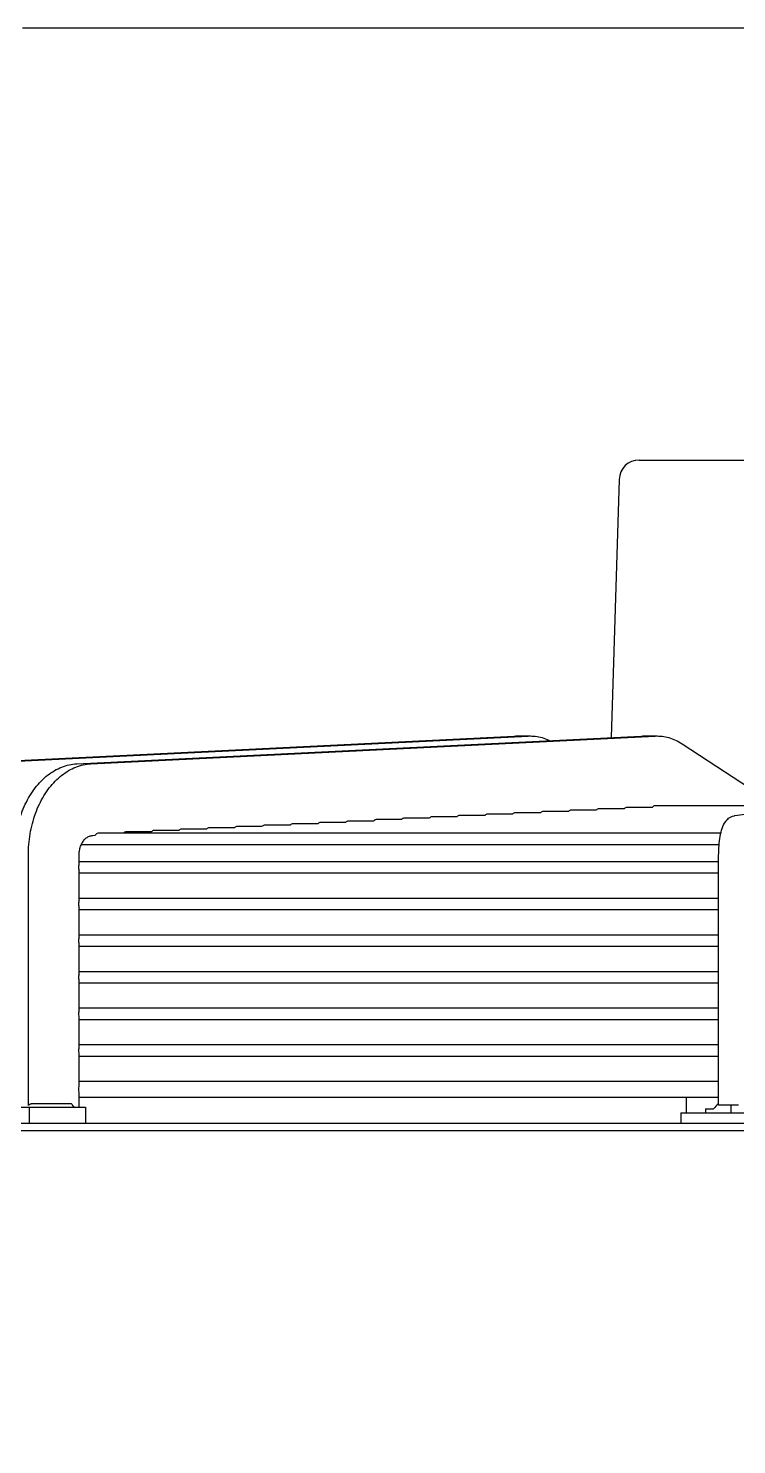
# Model space of a CAD drawing. Header units: millimetres. Extents: x 17700 to 32328, y 19251 to 29476.
# Drawn here: x 17982.74 to 17989.74, y 19600.84 to 19614.85 of the extents above; entities that cross this region are included whole.
import ezdxf

# ---------------------------------------------------------------- set-up
doc = ezdxf.new("R2010")
doc.units = ezdxf.units.MM
doc.header["$LTSCALE"] = 5
doc.layers.add('UNIT', color=6, linetype='Continuous')
doc.styles.add('SUBMITTAL', font='romans.shx', dxfattribs={"width": 0.75})
doc.dimstyles.new('SUBMITTAL', dxfattribs={"dimtxt": 0.09375, "dimasz": 0.09375, "dimexe": 0.03125, "dimexo": 0.0625, "dimgap": 0.0625, "dimtad": 0, "dimdec": 4, "dimzin": 4, "dimdsep": 46, "dimlunit": 4, "dimtxsty": 'SUBMITTAL', "dimcen": 0.09375, "dimclre": 6, "dimadec": 0, "dimazin": 0, "dimtfac": 1, "dimtdec": 0, "dimtofl": 0, "dimtmove": 0, "dimatfit": 3, "dimfxl": 0, "dimfrac": 2, "dimtolj": 1, "dimtzin": 4, "dimarcsym": 0})

msp = doc.modelspace()

# ---------------------------------------------------------------- linework, layer by layer
at = {"layer": 'UNIT'}
for p, q in [((17988.7756, 19610.5774), (17998.8549, 19610.5774)), ((17988.5788, 19610.3866), (17988.5009, 19607.8341)), ((17981.967, 19607.5739), (17987.5418, 19607.8485)), ((17982.1062, 19607.5739), (17987.681, 19607.8485)), ((17983.2198, 19607.5739), (17988.7946, 19607.8485)), ((17983.359, 19607.5739), (17988.9338, 19607.8485)), ((17987.5622, 19607.8489), (17987.7014, 19607.8489)), ((17988.8149, 19607.8489), (17988.9541, 19607.8489)), ((17989.2003, 19607.7721), (17990.1372, 19607.1581)), ((17989.7205, 19607.0615), (17991.7559, 19607.3361)), ((17988.6293, 19607.1299), (17988.3793, 19607.1299)), ((17988.9043, 19607.1434), (17988.6551, 19607.1434)), ((17990.4367, 19607.1581), (17988.931, 19607.1581)), ((17985.877, 19606.9949), (17985.6278, 19606.9949)), ((17986.1518, 19607.0084), (17985.9026, 19607.0084)), ((17986.4267, 19607.0219), (17986.1775, 19607.0219)), ((17986.7017, 19607.0354), (17986.4524, 19607.0354)), ((17986.9768, 19607.0489), (17986.7274, 19607.0489)), ((17987.2519, 19607.0624), (17987.0024, 19607.0624)), ((17987.5272, 19607.0759), (17987.2776, 19607.0759)), ((17987.8025, 19607.0894), (17987.5528, 19607.0894)), ((17988.078, 19607.1029), (17987.8282, 19607.1029)), ((17988.3536, 19607.1164), (17988.1037, 19607.1164)), ((17983.3764, 19606.8657), (17983.4008, 19606.8669)), ((17989.5832, 19606.8869), (17983.4309, 19606.8869)), ((17983.9543, 19606.9004), (17983.7054, 19606.9004)), ((17984.2289, 19606.9139), (17983.9799, 19606.9139)), ((17984.5035, 19606.9274), (17984.2545, 19606.9274)), ((17984.7781, 19606.9409), (17984.5291, 19606.9409)), ((17985.0527, 19606.9544), (17984.8037, 19606.9544)), ((17985.3274, 19606.9679), (17985.0784, 19606.9679)), ((17985.6022, 19606.9814), (17985.3531, 19606.9814)), ((17983.2647, 19606.7767), (17989.5663, 19606.7767)), ((17982.7408, 19604.1961), (17982.7408, 19606.6689)), ((17983.2419, 19606.5797), (17983.2419, 19606.6689)), ((17989.5615, 19606.605), (17983.2419, 19606.605)), ((17989.5615, 19604.1995), (17989.5615, 19606.6689)), ((17983.2419, 19606.2175), (17983.2419, 19606.5201)), ((17983.2419, 19606.4948), (17989.5615, 19606.4948)), ((17989.5615, 19606.2428), (17983.2419, 19606.2428)), ((17983.2419, 19605.8553), (17983.2419, 19606.1579)), ((17983.2419, 19606.1326), (17989.5615, 19606.1326)), ((17989.5615, 19605.8806), (17983.2419, 19605.8806)), ((17983.2419, 19605.4931), (17983.2419, 19605.7957)), ((17983.2419, 19605.7704), (17989.5615, 19605.7704)), ((17989.5615, 19605.5184), (17983.2419, 19605.5184)), ((17983.2419, 19605.1309), (17983.2419, 19605.4334)), ((17983.2419, 19605.4081), (17989.5615, 19605.4081)), ((17989.5615, 19605.1562), (17983.2419, 19605.1562)), ((17983.2419, 19604.7687), (17983.2419, 19605.0712)), ((17983.2419, 19605.0459), (17989.5615, 19605.0459)), ((17989.5615, 19604.794), (17983.2419, 19604.794)), ((17983.2419, 19604.3906), (17983.2419, 19604.709)), ((17983.2419, 19604.6837), (17989.5615, 19604.6837)), ((17989.5615, 19604.4318), (17983.2419, 19604.4318)), ((17983.1669, 19604.2126), (17982.7826, 19604.2126)), ((17983.2419, 19604.1798), (17983.2419, 19604.3194)), ((17983.2419, 19604.2782), (17989.5615, 19604.2782)), ((17989.2449, 19604.1227), (17989.2449, 19604.2782)), ((17989.7583, 19604.1995), (17989.5615, 19604.1995)), ((17989.6843, 19604.1227), (17989.6843, 19604.1995)), ((17981.079, 19604.1798), (17983.3061, 19604.1798)), ((17982.7493, 19604.1798), (17982.7493, 19604.0223)), ((17983.3061, 19604.1798), (17983.3061, 19604.0223)), ((17989.1893, 19604.1227), (17998.4413, 19604.1227)), ((17989.1893, 19604.1227), (17989.1893, 19604.0223)), ((17989.4329, 19604.1621), (17989.5117, 19604.1621)), ((17989.4329, 19604.1621), (17989.4329, 19604.1227)), ((17976.9452, 19604.0223), (18010.6853, 19604.0223)), ((18010.6853, 19603.9436), (17976.9452, 19603.9436))]:
    msp.add_line(p, q, dxfattribs=at)
for centre, radius, start, end in [((17988.7756, 19610.3806), 0.1969, 90, 178.25151), ((17989.6987, 19604.027), 0.2307, 126.49726, 144.15266)]:
    msp.add_arc(centre, radius, start, end, dxfattribs=at)
for centre, major_axis, ratio, start_param, end_param in [((17988.3793, 19607.0747), (0, -0.0551), 0.7116416, 3.1415269, 3.8564308), ((17988.6551, 19607.0882), (0, -0.0551), 0.712077, 3.141517, 3.8564199), ((17988.931, 19607.103), (0, -0.0551), 0.71258, 3.1415074, 3.8909101), ((17985.6278, 19606.9398), (0, -0.0551), 0.7092719, 3.1415715, 3.8564792), ((17985.9026, 19606.9533), (0, -0.0551), 0.7094121, 3.1415694, 3.8564769), ((17986.1775, 19606.9668), (0, -0.0551), 0.7095663, 3.1415669, 3.8564743), ((17986.4524, 19606.9803), (0, -0.0551), 0.7097366, 3.1415642, 3.8564713), ((17986.7274, 19606.9938), (0, -0.0551), 0.7099252, 3.141561, 3.8564678), ((17987.0024, 19607.0073), (0, -0.0551), 0.7101349, 3.1415573, 3.8564638), ((17987.2776, 19607.0208), (0, -0.0551), 0.710369, 3.141553, 3.8564592), ((17987.5528, 19607.0343), (0, -0.0551), 0.7106314, 3.1415481, 3.8564538), ((17987.8282, 19607.0477), (0, -0.0551), 0.7109269, 3.1415422, 3.8564474), ((17988.1037, 19607.0612), (0, -0.0551), 0.7112612, 3.1415352, 3.8564398), ((17983.4309, 19606.8318), (0, -0.0551), 0.7084995, 3.1415818, 4.0233013), ((17983.7054, 19606.8453), (0, -0.0551), 0.708571, 3.141581, 3.8564896), ((17983.9799, 19606.8588), (0, -0.0551), 0.7086482, 3.14158, 3.8564885), ((17984.2545, 19606.8723), (0, -0.0551), 0.7087318, 3.141579, 3.8564874), ((17984.5291, 19606.8858), (0, -0.0551), 0.7088222, 3.1415778, 3.8564861), ((17984.8037, 19606.8993), (0, -0.0551), 0.7089205, 3.1415765, 3.8564847), ((17985.0784, 19606.9128), (0, -0.0551), 0.7090275, 3.141575, 3.8564831), ((17985.3531, 19606.9263), (0, -0.0551), 0.7091442, 3.1415734, 3.8564813), ((17984.163, 19605.5884), (0, -1.969), 0.7071068, 5.4860047, 5.5095695)]:
    msp.add_ellipse(centre, major_axis=major_axis, ratio=ratio, start_param=start_param, end_param=end_param, dxfattribs=at)
for points in [[(17987.5439, 19607.8485), (17987.55, 19607.8488), (17987.5561, 19607.8489), (17987.5622, 19607.8489)], [(17988.7966, 19607.8485), (17988.8027, 19607.8488), (17988.8088, 19607.8489), (17988.8149, 19607.8489)]]:
    msp.add_open_spline(points, degree=3, dxfattribs=at)
for points, knots in [([(17987.681, 19607.8484), (17987.7039, 19607.8496), (17987.7269, 19607.8488), (17987.7498, 19607.8461), (17987.7726, 19607.8435), (17987.7952, 19607.8389), (17987.8176, 19607.8325), (17987.84, 19607.8261), (17987.8621, 19607.8178), (17987.8839, 19607.8077), (17987.8865, 19607.8065), (17987.889, 19607.8053), (17987.8916, 19607.8041)], [0, 0, 0, 0, 0.25037629, 0.25037629, 0.25037629, 0.50056405, 0.50056405, 0.50056405, 0.75075182, 0.75075182, 0.75075182, 0.78029111, 0.78029111, 0.78029111, 0.78029111]), ([(17988.9338, 19607.8484), (17988.9566, 19607.8496), (17988.9797, 19607.8488), (17989.0025, 19607.8461), (17989.0253, 19607.8435), (17989.048, 19607.8389), (17989.0704, 19607.8325), (17989.0928, 19607.8261), (17989.1149, 19607.8178), (17989.1366, 19607.8077), (17989.1583, 19607.7976), (17989.1796, 19607.7858), (17989.2003, 19607.7722)], [0, 0, 0, 0, 0.2503763, 0.2503763, 0.2503763, 0.5005641, 0.5005641, 0.5005641, 0.7507518, 0.7507518, 0.7507518, 1, 1, 1, 1]), ([(17982.6016, 19606.6689), (17982.6016, 19606.7044), (17982.6031, 19606.7403), (17982.6061, 19606.7757), (17982.6091, 19606.8112), (17982.6135, 19606.8461), (17982.6194, 19606.8808), (17982.6253, 19606.9154), (17982.6327, 19606.9498), (17982.6415, 19606.9833), (17982.6502, 19607.0167), (17982.6603, 19607.0493), (17982.6718, 19607.081), (17982.6833, 19607.1128), (17982.6962, 19607.1438), (17982.7102, 19607.1734), (17982.7243, 19607.203), (17982.7395, 19607.2313), (17982.7559, 19607.2583), (17982.7723, 19607.2854), (17982.79, 19607.3112), (17982.8085, 19607.3354), (17982.8271, 19607.3595), (17982.8466, 19607.382), (17982.867, 19607.4029), (17982.8875, 19607.4237), (17982.9089, 19607.443), (17982.9309, 19607.4603), (17982.953, 19607.4777), (17982.9756, 19607.4931), (17982.999, 19607.5066), (17983.0223, 19607.5201), (17983.0463, 19607.5318), (17983.0706, 19607.5413), (17983.0949, 19607.5509), (17983.1194, 19607.5583), (17983.1444, 19607.5638), (17983.1693, 19607.5692), (17983.1946, 19607.5726), (17983.2198, 19607.5738)], [0, 0, 0, 0, 0.076921, 0.076921, 0.076921, 0.1538421, 0.1538421, 0.1538421, 0.2307631, 0.2307631, 0.2307631, 0.3076842, 0.3076842, 0.3076842, 0.3846052, 0.3846052, 0.3846052, 0.4615263, 0.4615263, 0.4615263, 0.5384473, 0.5384473, 0.5384473, 0.6153684, 0.6153684, 0.6153684, 0.6922894, 0.6922894, 0.6922894, 0.7692105, 0.7692105, 0.7692105, 0.8461315, 0.8461315, 0.8461315, 0.9230526, 0.9230526, 0.9230526, 1, 1, 1, 1]), ([(17982.7408, 19606.6689), (17982.7408, 19606.7044), (17982.7423, 19606.7403), (17982.7453, 19606.7757), (17982.7482, 19606.8112), (17982.7527, 19606.8461), (17982.7586, 19606.8808), (17982.7645, 19606.9154), (17982.7719, 19606.9498), (17982.7807, 19606.9833), (17982.7894, 19607.0167), (17982.7995, 19607.0493), (17982.811, 19607.081), (17982.8225, 19607.1128), (17982.8354, 19607.1438), (17982.8494, 19607.1734), (17982.8635, 19607.203), (17982.8787, 19607.2313), (17982.8951, 19607.2583), (17982.9115, 19607.2854), (17982.9292, 19607.3112), (17982.9477, 19607.3354), (17982.9663, 19607.3595), (17982.9858, 19607.382), (17983.0062, 19607.4029), (17983.0267, 19607.4237), (17983.0481, 19607.443), (17983.0701, 19607.4603), (17983.0922, 19607.4777), (17983.1148, 19607.4931), (17983.1381, 19607.5066), (17983.1615, 19607.5201), (17983.1855, 19607.5318), (17983.2098, 19607.5413), (17983.2341, 19607.5509), (17983.2586, 19607.5583), (17983.2836, 19607.5638), (17983.3085, 19607.5692), (17983.3338, 19607.5726), (17983.359, 19607.5738)], [0, 0, 0, 0, 0.076921, 0.076921, 0.076921, 0.1538421, 0.1538421, 0.1538421, 0.2307631, 0.2307631, 0.2307631, 0.3076842, 0.3076842, 0.3076842, 0.3846052, 0.3846052, 0.3846052, 0.4615263, 0.4615263, 0.4615263, 0.5384473, 0.5384473, 0.5384473, 0.6153684, 0.6153684, 0.6153684, 0.6922894, 0.6922894, 0.6922894, 0.7692105, 0.7692105, 0.7692105, 0.8461315, 0.8461315, 0.8461315, 0.9230526, 0.9230526, 0.9230526, 1, 1, 1, 1]), ([(17989.5615, 19606.6689), (17989.5615, 19606.7017), (17989.5628, 19606.7345), (17989.568, 19606.7979), (17989.5719, 19606.8283), (17989.5822, 19606.8852), (17989.5887, 19606.9115), (17989.6053, 19606.9601), (17989.6148, 19606.9825), (17989.6386, 19607.0152), (17989.6477, 19607.0257), (17989.6737, 19607.0462), (17989.6919, 19607.0562), (17989.7161, 19607.0608), (17989.7183, 19607.0612), (17989.7205, 19607.0615)], [1.5707963, 1.5707963, 1.5707963, 1.5707963, 1.8779743, 1.8779743, 2.1851522, 2.1851522, 2.4923302, 2.4923302, 2.7995081, 2.7995081, 2.9409737, 2.9409737, 3.0918576, 3.0918576, 3.1066861, 3.1066861, 3.1066861, 3.1066861]), ([(17983.2419, 19606.6689), (17983.2419, 19606.6766), (17983.2422, 19606.6844), (17983.2429, 19606.692), (17983.2435, 19606.6997), (17983.2445, 19606.7074), (17983.2458, 19606.7149), (17983.2471, 19606.7224), (17983.2486, 19606.7299), (17983.2506, 19606.7371), (17983.2525, 19606.7444), (17983.2547, 19606.7515), (17983.2572, 19606.7584), (17983.2597, 19606.7653), (17983.2624, 19606.772), (17983.2655, 19606.7784), (17983.2685, 19606.7849), (17983.2719, 19606.7911), (17983.2754, 19606.797), (17983.279, 19606.8028), (17983.2828, 19606.8084), (17983.2869, 19606.8137), (17983.2909, 19606.8189), (17983.2952, 19606.8238), (17983.2996, 19606.8284), (17983.3041, 19606.8329), (17983.3087, 19606.8371), (17983.3135, 19606.8409), (17983.3183, 19606.8446), (17983.3233, 19606.848), (17983.3283, 19606.851), (17983.3334, 19606.8539), (17983.3386, 19606.8564), (17983.3439, 19606.8585), (17983.3492, 19606.8606), (17983.3546, 19606.8622), (17983.36, 19606.8634), (17983.3654, 19606.8646), (17983.3709, 19606.8653), (17983.3764, 19606.8656)], [0, 0, 0, 0, 0.076921, 0.076921, 0.076921, 0.153842, 0.153842, 0.153842, 0.230763, 0.230763, 0.230763, 0.307684, 0.307684, 0.307684, 0.384605, 0.384605, 0.384605, 0.461526, 0.461526, 0.461526, 0.538447, 0.538447, 0.538447, 0.615368, 0.615368, 0.615368, 0.692289, 0.692289, 0.692289, 0.7692101, 0.7692101, 0.7692101, 0.8461311, 0.8461311, 0.8461311, 0.9230521, 0.9230521, 0.9230521, 1, 1, 1, 1]), ([(17983.2419, 19606.5797), (17983.2406, 19606.5768), (17983.2395, 19606.5738), (17983.2368, 19606.5647), (17983.2357, 19606.5567), (17983.2357, 19606.5499)], [0.754611842, 0.754611842, 0.754611842, 0.754611842, 0.778331745, 0.778331745, 0.830133896, 0.830133896, 0.830133896, 0.830133896]), ([(17983.2357, 19606.5499), (17983.2357, 19606.5431), (17983.2368, 19606.5351), (17983.2395, 19606.5259), (17983.2406, 19606.5229), (17983.2419, 19606.5201)], [0, 0, 0, 0, 0.051802151, 0.051802151, 0.075522054, 0.075522054, 0.075522054, 0.075522054]), ([(17983.2419, 19606.2175), (17983.2406, 19606.2146), (17983.2395, 19606.2116), (17983.2368, 19606.2025), (17983.2357, 19606.1945), (17983.2357, 19606.1877)], [0.754611842, 0.754611842, 0.754611842, 0.754611842, 0.778331745, 0.778331745, 0.830133896, 0.830133896, 0.830133896, 0.830133896]), ([(17983.2357, 19606.1877), (17983.2357, 19606.1809), (17983.2368, 19606.1729), (17983.2395, 19606.1637), (17983.2406, 19606.1607), (17983.2419, 19606.1579)], [0, 0, 0, 0, 0.051802151, 0.051802151, 0.075522054, 0.075522054, 0.075522054, 0.075522054]), ([(17983.2419, 19605.8553), (17983.2406, 19605.8524), (17983.2395, 19605.8494), (17983.2368, 19605.8403), (17983.2357, 19605.8323), (17983.2357, 19605.8255)], [-0.075522054, -0.075522054, -0.075522054, -0.075522054, -0.051802151, -0.051802151, 0, 0, 0, 0]), ([(17983.2357, 19605.8255), (17983.2357, 19605.8187), (17983.2368, 19605.8107), (17983.2395, 19605.8015), (17983.2406, 19605.7985), (17983.2419, 19605.7957)], [-0.830133896, -0.830133896, -0.830133896, -0.830133896, -0.778331745, -0.778331745, -0.754611842, -0.754611842, -0.754611842, -0.754611842]), ([(17983.2419, 19605.4931), (17983.2406, 19605.4902), (17983.2395, 19605.4872), (17983.2368, 19605.4781), (17983.2357, 19605.4701), (17983.2357, 19605.4633)], [-0.075522054, -0.075522054, -0.075522054, -0.075522054, -0.051802151, -0.051802151, 0, 0, 0, 0]), ([(17983.2357, 19605.4633), (17983.2357, 19605.4565), (17983.2368, 19605.4485), (17983.2395, 19605.4393), (17983.2406, 19605.4363), (17983.2419, 19605.4334)], [-0.830133897, -0.830133897, -0.830133897, -0.830133897, -0.778331746, -0.778331746, -0.754611843, -0.754611843, -0.754611843, -0.754611843]), ([(17983.2419, 19605.1309), (17983.2406, 19605.128), (17983.2395, 19605.125), (17983.2368, 19605.1159), (17983.2357, 19605.1079), (17983.2357, 19605.1011)], [-0.075522054, -0.075522054, -0.075522054, -0.075522054, -0.051802151, -0.051802151, 0, 0, 0, 0]), ([(17983.2357, 19605.1011), (17983.2357, 19605.0943), (17983.2368, 19605.0863), (17983.2395, 19605.0771), (17983.2406, 19605.0741), (17983.2419, 19605.0712)], [-0.830133897, -0.830133897, -0.830133897, -0.830133897, -0.77830675, -0.77830675, -0.754610412, -0.754610412, -0.754610412, -0.754610412]), ([(17983.2419, 19604.7687), (17983.2406, 19604.7658), (17983.2395, 19604.7628), (17983.2368, 19604.7537), (17983.2357, 19604.7457), (17983.2357, 19604.7389)], [-0.075522054, -0.075522054, -0.075522054, -0.075522054, -0.051802151, -0.051802151, 0, 0, 0, 0]), ([(17983.2357, 19604.7389), (17983.2357, 19604.7321), (17983.2368, 19604.7241), (17983.2395, 19604.7149), (17983.2406, 19604.7119), (17983.2419, 19604.709)], [0, 0, 0, 0, 0.051802151, 0.051802151, 0.075522054, 0.075522054, 0.075522054, 0.075522054]), ([(17983.2419, 19604.3906), (17983.2411, 19604.3885), (17983.2404, 19604.3864), (17983.2373, 19604.3756), (17983.2357, 19604.3645), (17983.2357, 19604.355)], [1.067161101, 1.067161101, 1.067161101, 1.067161101, 1.084108004, 1.084108004, 1.156260963, 1.156260963, 1.156260963, 1.156260963]), ([(17983.2357, 19604.355), (17983.2357, 19604.3455), (17983.2373, 19604.3344), (17983.2404, 19604.3236), (17983.2411, 19604.3215), (17983.2419, 19604.3194)], [-1.156260963, -1.156260963, -1.156260963, -1.156260963, -1.084108004, -1.084108004, -1.067161101, -1.067161101, -1.067161101, -1.067161101]), ([(17982.7826, 19604.2126), (17982.7814, 19604.2126), (17982.7802, 19604.2126), (17982.779, 19604.2125), (17982.7778, 19604.2124), (17982.7766, 19604.2123), (17982.7754, 19604.2121), (17982.7742, 19604.2119), (17982.773, 19604.2117), (17982.7718, 19604.2114), (17982.7717, 19604.2114), (17982.7716, 19604.2114), (17982.7715, 19604.2114), (17982.7704, 19604.2111), (17982.7693, 19604.2108), (17982.7682, 19604.2105), (17982.767, 19604.2101), (17982.7658, 19604.2097), (17982.7645, 19604.2093), (17982.7633, 19604.2088), (17982.7621, 19604.2084), (17982.7608, 19604.2078), (17982.7605, 19604.2077), (17982.7602, 19604.2076), (17982.7599, 19604.2074), (17982.759, 19604.207), (17982.758, 19604.2066), (17982.7571, 19604.2061), (17982.7558, 19604.2055), (17982.7545, 19604.2048), (17982.7532, 19604.2041), (17982.7519, 19604.2033), (17982.7506, 19604.2026), (17982.7492, 19604.2017), (17982.7485, 19604.2013), (17982.7478, 19604.2008), (17982.7471, 19604.2004), (17982.7464, 19604.2), (17982.7458, 19604.1995), (17982.7451, 19604.1991), (17982.7437, 19604.1981), (17982.7423, 19604.1971), (17982.7408, 19604.1961)], [0, 0, 0, 0, 0.0909091, 0.0909091, 0.0909091, 0.1818182, 0.1818182, 0.1818182, 0.2727273, 0.2727273, 0.2727273, 0.2797096, 0.2797096, 0.2797096, 0.3636364, 0.3636364, 0.3636364, 0.4545455, 0.4545455, 0.4545455, 0.5454545, 0.5454545, 0.5454545, 0.5668899, 0.5668899, 0.5668899, 0.6363636, 0.6363636, 0.6363636, 0.7272727, 0.7272727, 0.7272727, 0.8181818, 0.8181818, 0.8181818, 0.8653352, 0.8653352, 0.8653352, 0.9090909, 0.9090909, 0.9090909, 1, 1, 1, 1])]:
    msp.add_open_spline(points, degree=3, knots=knots, dxfattribs=at)

# ---------------------------------------------------------------- leaders
msp.add_leader([(18159.4234, 19600.8419), (18146.3104, 19614.846), (17982.6824, 19614.846)], dimstyle='SUBMITTAL', override={"dimscale": 36, "dimarcsym": 1}, dxfattribs=at)

doc.saveas('drawing.dxf')
